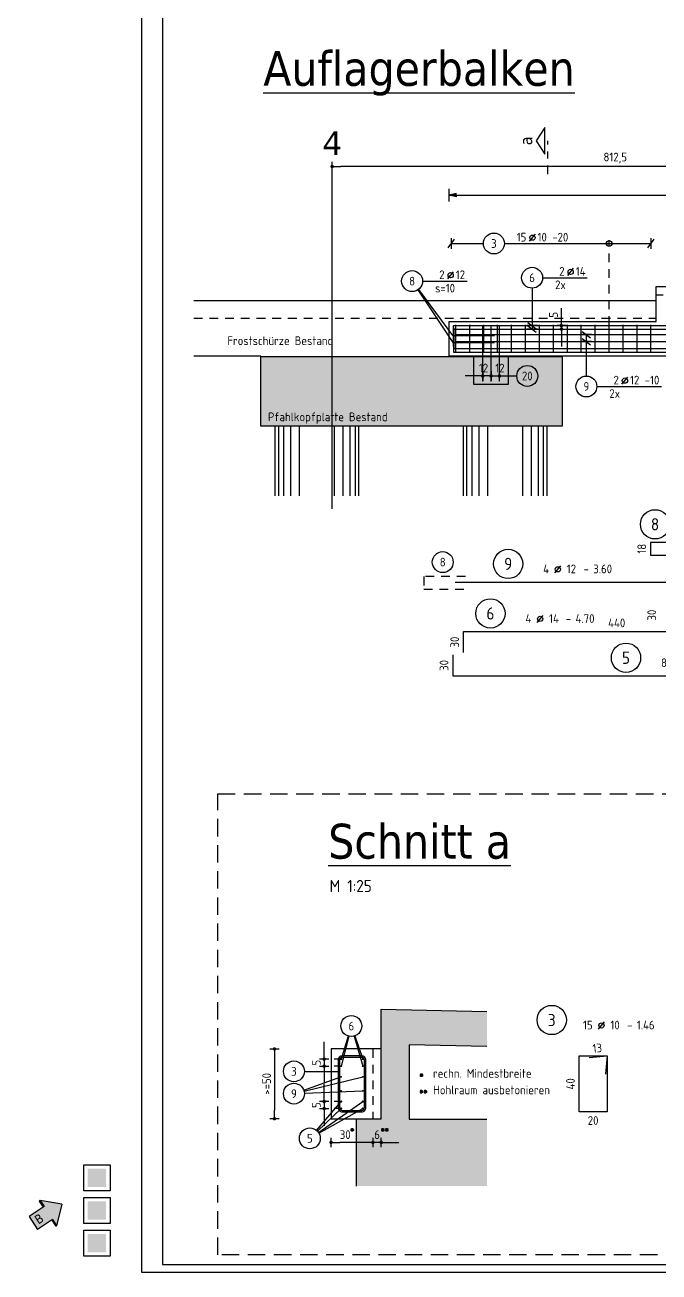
# Model space of a CAD drawing. Extents: x -17 to 300, y 24 to 138.
# Drawn here: x 229.68 to 238.78, y 28.1 to 45.98 of the extents above; entities that cross this region are included whole.
import ezdxf
from ezdxf.enums import TextEntityAlignment as Align

# ---------------------------------------------------------------- set-up
doc = ezdxf.new("R2010")
doc.units = 0
doc.header["$LTSCALE"] = 0.5
doc.header["$MEASUREMENT"] = 0
doc.header["$PDMODE"] = 2
for name, pattern in [('AUSGEZOGEN', [1000.01, 1000, 0.01]), ('DASHDOTSMALL', [1.05, 0.5, -0.25, 0.05, -0.25]), ('DOT', [0.175, 0.05, -0.125]), ('HIDDEN', [0.375, 0.25, -0.125]), ('STRICHLINIE', [0.75, 0.5, -0.25]), ('STRICHPUNKT2', [0.55, 0.25, -0.125, 0.05, -0.125]), ('VERDECKT', [0.375, 0.25, -0.125])]:
    doc.linetypes.add(name, pattern=pattern)
doc.layers.get('Defpoints').update_dxf_attribs({"linetype": 'CONTINUOUS'})
for name, color, linetype in [('0_H05', 11, 'CONTINUOUS'), ('0_H10', 13, 'CONTINUOUS'), ('0_H20', 15, 'CONTINUOUS'), ('ACHSEN', 7, 'CONTINUOUS'), ('BET-SCHN', 6, 'CONTINUOUS'), ('BETON', 7, 'CONTINUOUS'), ('DETAIL', 7, 'CONTINUOUS'), ('grau_hell', 7, 'CONTINUOUS'), ('HINWEISE', 10, 'CONTINUOUS'), ('INDEX', 10, 'CONTINUOUS'), ('MASSE', 7, 'CONTINUOUS'), ('OBJEKT', 7, 'CONTINUOUS'), ('RND', 7, 'CONTINUOUS'), ('SCHNITTE', 7, 'CONTINUOUS'), ('TEXT', 7, 'CONTINUOUS'), ('VERDECKT', 7, 'CONTINUOUS')]:
    doc.layers.add(name, color=color, linetype=linetype)
doc.layers.add('ANSICHTSFENSTER', color=7, linetype='CONTINUOUS', plot=False)
doc.styles.add('HELV', font='tahoma.ttf')
doc.styles.add('mono', font='monos.ttf')
doc.styles.add('TXT', font='isocp.shx')
doc.dimstyles.new('DOT_I', dxfattribs={"dimscale": 0.5, "dimtxt": 0.25, "dimasz": 0.25, "dimexe": 0.1, "dimexo": 0.3, "dimgap": 0.1, "dimtad": 1, "dimdec": 3, "dimzin": 3, "dimtxsty": 'TXT', "dimblk": 'DOT', "dimblk1": 'DOT', "dimblk2": 'DOT', "dimsah": 1, "dimcen": 0.1, "dimse1": 1, "dimse2": 1, "dimazin": 0, "dimtfac": 1, "dimtdec": 4, "dimtix": 1, "dimtmove": 2, "dimatfit": 3, "dimldrblk": 'DOT', "dimfxl": 0, "dimtvp": 1, "dimtolj": 1, "dimtzin": 0, "dimarcsym": 0})

# ---------------------------------------------------------------- blocks, each defined once
blk = doc.blocks.new('hin_ind5')
at = {"layer": 'grau_hell', "linetype": 'AUSGEZOGEN'}
h = blk.add_hatch(color=11, dxfattribs=at)
h.dxf.hatch_style = 2
h.paths.add_polyline_path([(0, 0), (0.619, -0.577), (0.619, -0.3), (1.306, -0.3), (1.306, 0.3), (0.619, 0.3), (0.619, 0.577)])
h.paths.add_polyline_path([(0.34, -0.274), (1.311, -0.274), (1.311, 0.274), (0.34, 0.274)], flags=9)
at = {"layer": 'OBJEKT', "linetype": 'AUSGEZOGEN'}
for points in [[(0.619, 0.3), (0.66, 0.3), (0.66, 0.577), (0.619, 0.577)], [(0.619, -0.577), (0.66, -0.577), (0.66, -0.3), (0.619, -0.3)]]:
    blk.add_hatch(color=1, dxfattribs=at).paths.add_polyline_path(points)
at = {"layer": 'OBJEKT', "color": 1, "linetype": 'AUSGEZOGEN'}
for p, q in [((0, 0), (0.619, 0.577)), ((0.619, 0.577), (0.619, 0.3)), ((0.619, 0.577), (0.66, 0.577)), ((0.66, 0.577), (0.66, 0.3)), ((0, 0), (0.619, -0.577)), ((0.619, 0.3), (1.306, 0.3)), ((1.306, 0.3), (1.306, -0.3)), ((0.619, -0.3), (0.619, -0.577)), ((0.619, -0.3), (1.306, -0.3)), ((0.66, -0.3), (0.66, -0.577))]:
    blk.add_line(p, q, dxfattribs=at)
at = {"layer": 'OBJEKT', "color": 7, "linetype": 'AUSGEZOGEN'}
blk.add_line((0.619, -0.577), (0.66, -0.577), dxfattribs=at)
at = {"layer": 'INDEX', "color": 1, "linetype": 'Continuous', "style": 'HELV'}
blk.add_attdef('INDEX', text='', height=0.35, rotation=360, dxfattribs=at).set_placement((1.259, 0), align=Align.MIDDLE_RIGHT)
blk = doc.blocks.new('DOT')
at = {"layer": 'MASSE', "color": 7, "linetype": 'Continuous'}
for p, q in [((0, 0), (-1, 0)), ((0, 0.54), (0, -0.54))]:
    blk.add_line(p, q, dxfattribs=at)
at = {"layer": 'MASSE', "color": 7, "linetype": 'Continuous', "const_width": 0.2}
blk.add_lwpolyline([(-0.1, 0, 1), (0.1, 0, 1)], format="xyb", close=True, dxfattribs=at)
blk = doc.blocks.new('*D332')
at = {"layer": 'Defpoints', "color": 0, "linetype": 'AUSGEZOGEN', "transparency": 16777216}
for p in [(233.259, 31.3), (233.259, 30.3), (233.259, 30.3)]:
    blk.add_point(p, dxfattribs=at)
at = {"layer": 'MASSE', "color": 0, "linetype": 'AUSGEZOGEN', "lineweight": -2, "transparency": 16777216}
blk.add_line((233.259, 31.175), (233.259, 30.425), dxfattribs=at)
at = {"layer": 'MASSE', "color": 0, "linetype": 'AUSGEZOGEN', "lineweight": -2, "transparency": 16777216, "xscale": 0.125, "yscale": 0.125, "zscale": 0.125}
for p, rotation in [((233.259, 31.3), 90), ((233.259, 30.3), 270)]:
    blk.add_blockref('DOT', p, dxfattribs=dict(at, rotation=rotation))
at = {"layer": 'MASSE', "color": 0, "linetype": 'AUSGEZOGEN', "transparency": 16777216, "insert": (233.146, 30.8), "char_height": 0.125, "attachment_point": 5, "rotation": 90, "style": 'TXT'}
blk.add_mtext('\\A1;>=50', dxfattribs=at)
blk = doc.blocks.new('*D333')
at = {"layer": 'Defpoints', "color": 0, "linetype": 'AUSGEZOGEN', "transparency": 16777216}
for p in [(234.071, 29.96), (234.071, 29.96), (234.671, 29.96)]:
    blk.add_point(p, dxfattribs=at)
at = {"layer": 'MASSE', "color": 0, "linetype": 'AUSGEZOGEN', "lineweight": -2, "transparency": 16777216}
blk.add_line((234.546, 29.96), (234.196, 29.96), dxfattribs=at)
at = {"layer": 'MASSE', "color": 0, "linetype": 'AUSGEZOGEN', "lineweight": -2, "transparency": 16777216, "xscale": 0.125, "yscale": 0.125, "zscale": 0.125, "rotation": 180}
blk.add_blockref('DOT', (234.071, 29.96), dxfattribs=at)
at = {"layer": 'MASSE', "color": 0, "linetype": 'AUSGEZOGEN', "lineweight": -2, "transparency": 16777216, "xscale": 0.125, "yscale": 0.125, "zscale": 0.125}
blk.add_blockref('DOT', (234.671, 29.96), dxfattribs=at)
at = {"layer": 'MASSE', "color": 0, "linetype": 'AUSGEZOGEN', "transparency": 16777216, "insert": (234.274, 30.072), "char_height": 0.125, "width": 0.1376, "attachment_point": 5, "style": 'TXT'}
blk.add_mtext('\\A1;30', dxfattribs=at)
blk = doc.blocks.new('*D334')
at = {"layer": 'Defpoints', "color": 0, "linetype": 'AUSGEZOGEN', "transparency": 16777216}
for p in [(234.671, 29.96), (234.671, 29.96), (234.791, 29.96)]:
    blk.add_point(p, dxfattribs=at)
at = {"layer": 'MASSE', "color": 0, "linetype": 'AUSGEZOGEN', "lineweight": -2, "transparency": 16777216}
for p, q in [((234.546, 29.96), (234.421, 29.96)), ((234.791, 29.96), (234.671, 29.96)), ((234.916, 29.96), (235.041, 29.96))]:
    blk.add_line(p, q, dxfattribs=at)
at = {"layer": 'MASSE', "color": 0, "linetype": 'AUSGEZOGEN', "lineweight": -2, "transparency": 16777216, "xscale": 0.125, "yscale": 0.125, "zscale": 0.125}
blk.add_blockref('DOT', (234.671, 29.96), dxfattribs=at)
at = {"layer": 'MASSE', "color": 0, "linetype": 'AUSGEZOGEN', "lineweight": -2, "transparency": 16777216, "xscale": 0.125, "yscale": 0.125, "zscale": 0.125, "rotation": 180}
blk.add_blockref('DOT', (234.791, 29.96), dxfattribs=at)
at = {"layer": 'MASSE', "color": 0, "linetype": 'AUSGEZOGEN', "transparency": 16777216, "insert": (234.731, 30.072), "char_height": 0.125, "attachment_point": 5, "style": 'TXT'}
blk.add_mtext('\\A1;6', dxfattribs=at)
blk = doc.blocks.new('Stern')
at = {"layer": 'MASSE', "color": 7, "linetype": 'AUSGEZOGEN'}
for p, q in [((-0.025, 0), (0.025, 0)), ((0.018, -0.018), (-0.018, 0.018)), ((-0.018, -0.018), (0.018, 0.018)), ((0, -0.025), (0, 0.025))]:
    blk.add_line(p, q, dxfattribs=at)
blk = doc.blocks.new('2Stern')
at = {"layer": 'MASSE', "color": 7, "linetype": 'AUSGEZOGEN'}
for p in [(0, 0), (0.056, 0)]:
    blk.add_blockref('Stern', p, dxfattribs=at)
blk = doc.blocks.new('RND_AUSZ')
at = {"layer": 'RND', "color": 7, "linetype": 'Continuous'}
blk.add_line((1.341, 0.262), (1.509, 0.466), dxfattribs=at)
at = {"layer": 'RND', "color": 1, "linetype": 'Continuous'}
blk.add_circle((0, 0.52), 0.42, dxfattribs=at)
at = {"layer": 'RND', "color": 7, "linetype": 'Continuous'}
blk.add_circle((1.425, 0.364), 0.075, dxfattribs=at)
at = {"layer": 'RND', "color": 7, "linetype": 'Continuous', "style": 'TXT'}
blk.add_text('-', height=0.25, dxfattribs=at).set_placement((2.163, 0.25))
for tag, p in [('WIEOFT', (-0.536, 0.25)), ('STK', (1.174, 0.25))]:
    blk.add_attdef(tag, text='', height=0.25, dxfattribs=at).set_placement(p, align=Align.RIGHT)
at = {"layer": 'RND', "color": 1, "linetype": 'Continuous', "style": 'TXT'}
blk.add_attdef('POS', text='', height=0.35, dxfattribs=at).set_placement((0, 0.52), align=Align.MIDDLE)
at = {"layer": 'RND', "color": 7, "linetype": 'Continuous', "style": 'TXT'}
for tag, p in [('DS', (1.683, 0.25)), ('LANG', (2.441, 0.25)), ('TEXT', (3.669, 0.25))]:
    blk.add_attdef(tag, p, '', height=0.25, dxfattribs=at)
blk = doc.blocks.new('RND_HIN')
at = {"layer": 'RND', "color": 7, "linetype": 'Continuous'}
blk.add_circle((0, 0), 0.3, dxfattribs=at)
at = {"layer": 'RND', "color": 7, "linetype": 'Continuous', "style": 'TXT'}
blk.add_attdef('POSI', text='', height=0.25, dxfattribs=at).set_placement((0, 0), align=Align.MIDDLE)
blk = doc.blocks.new('*D328')
at = {"layer": 'Defpoints', "color": 0, "linetype": 'AUSGEZOGEN', "transparency": 16777216}
for p in [(233.972, 30.546), (233.972, 30.446), (233.972, 30.446)]:
    blk.add_point(p, dxfattribs=at)
at = {"layer": 'MASSE', "color": 0, "linetype": 'AUSGEZOGEN', "lineweight": -2, "transparency": 16777216}
for p, q in [((233.972, 30.671), (233.972, 30.796)), ((233.972, 30.546), (233.972, 30.446)), ((233.972, 30.321), (233.972, 30.196))]:
    blk.add_line(p, q, dxfattribs=at)
at = {"layer": 'MASSE', "color": 0, "linetype": 'AUSGEZOGEN', "lineweight": -2, "transparency": 16777216, "xscale": 0.125, "yscale": 0.125, "zscale": 0.125}
for p, rotation in [((233.972, 30.546), 270), ((233.972, 30.446), 90)]:
    blk.add_blockref('DOT', p, dxfattribs=dict(at, rotation=rotation))
at = {"layer": 'MASSE', "color": 0, "linetype": 'AUSGEZOGEN', "transparency": 16777216, "insert": (233.859, 30.496), "char_height": 0.125, "attachment_point": 5, "rotation": 90, "style": 'TXT'}
blk.add_mtext('\\A1;5', dxfattribs=at)
blk = doc.blocks.new('*D329')
at = {"layer": 'Defpoints', "color": 0, "linetype": 'AUSGEZOGEN', "transparency": 16777216}
for p in [(233.972, 31.154), (233.972, 31.054), (233.972, 31.054)]:
    blk.add_point(p, dxfattribs=at)
at = {"layer": 'MASSE', "color": 0, "linetype": 'AUSGEZOGEN', "lineweight": -2, "transparency": 16777216}
for p, q in [((233.972, 31.279), (233.972, 31.404)), ((233.972, 31.154), (233.972, 31.054)), ((233.972, 30.929), (233.972, 30.804))]:
    blk.add_line(p, q, dxfattribs=at)
at = {"layer": 'MASSE', "color": 0, "linetype": 'AUSGEZOGEN', "lineweight": -2, "transparency": 16777216, "xscale": 0.125, "yscale": 0.125, "zscale": 0.125}
for p, rotation in [((233.972, 31.154), 270), ((233.972, 31.054), 90)]:
    blk.add_blockref('DOT', p, dxfattribs=dict(at, rotation=rotation))
at = {"layer": 'MASSE', "color": 0, "linetype": 'AUSGEZOGEN', "transparency": 16777216, "insert": (233.859, 31.104), "char_height": 0.125, "attachment_point": 5, "rotation": 90, "style": 'TXT'}
blk.add_mtext('\\A1;5', dxfattribs=at)
blk = doc.blocks.new('SCHN-2')
at = {"layer": 'SCHNITTE', "color": 6, "linetype": 'Continuous'}
blk.add_lwpolyline([(0.378, 0.088), (0, 0.34), (-0.378, 0.088)], close=True, dxfattribs=at)
at = {"layer": 'SCHNITTE', "color": 1, "linetype": 'DASHDOTSMALL', "style": 'HELV'}
blk.add_attdef('SCHN-2', text='', height=0.35, dxfattribs=at).set_placement((0, 0.45), align=Align.CENTER)
blk = doc.blocks.new('*D370')
at = {"layer": 'Defpoints', "color": 0, "linetype": 'AUSGEZOGEN', "transparency": 16777216}
for p in [(234.086, 43.95), (234.086, 43.95), (242.211, 43.95)]:
    blk.add_point(p, dxfattribs=at)
at = {"layer": 'MASSE', "color": 0, "linetype": 'AUSGEZOGEN', "lineweight": -2, "transparency": 16777216}
blk.add_line((242.086, 43.95), (234.211, 43.95), dxfattribs=at)
at = {"layer": 'MASSE', "color": 0, "linetype": 'AUSGEZOGEN', "lineweight": -2, "transparency": 16777216, "xscale": 0.125, "yscale": 0.125, "zscale": 0.125, "rotation": 180}
blk.add_blockref('DOT', (234.086, 43.95), dxfattribs=at)
at = {"layer": 'MASSE', "color": 0, "linetype": 'AUSGEZOGEN', "lineweight": -2, "transparency": 16777216, "xscale": 0.125, "yscale": 0.125, "zscale": 0.125}
blk.add_blockref('DOT', (242.211, 43.95), dxfattribs=at)
at = {"layer": 'MASSE', "color": 0, "linetype": 'AUSGEZOGEN', "transparency": 16777216, "insert": (238.148, 44.072), "char_height": 0.125, "attachment_point": 5, "style": 'TXT'}
blk.add_mtext('\\A1;812,5', dxfattribs=at)
blk = doc.blocks.new('Pfeillinie')
at = {"layer": 'TEXT', "linetype": 'Continuous'}
blk.add_hatch(color=7, dxfattribs=at).paths.add_polyline_path([(0, 0), (-0.8, 0.2), (-0.8, 0), (-0.8, -0.2)])
at = {"layer": 'TEXT', "color": 7, "linetype": 'Continuous'}
for p, q in [((-0.8, 0), (-0.8, 0.2)), ((-0.8, 0.2), (0, 0)), ((-0.8, 0), (-0.8, -0.2)), ((-0.8, -0.2), (0, 0))]:
    blk.add_line(p, q, dxfattribs=at)
blk = doc.blocks.new('lei_gre')
at = {"layer": 'RND', "color": 7, "linetype": 'Continuous'}
for p, q in [((-0.09, -0.12), (0.09, 0.12)), ((0, 0.15), (0, -0.15))]:
    blk.add_line(p, q, dxfattribs=at)
blk = doc.blocks.new('RND_LEI')
at = {"layer": 'RND', "color": 7, "linetype": 'Continuous'}
blk.add_line((1.022, 0.066), (1.19, 0.27), dxfattribs=at)
for centre, radius in [((0, 0), 0.3), ((1.106, 0.168), 0.075)]:
    blk.add_circle(centre, radius, dxfattribs=at)
at = {"layer": 'RND', "color": 7, "linetype": 'Continuous', "style": 'TXT'}
blk.add_attdef('POSL', text='', height=0.25, dxfattribs=at).set_placement((0, 0), align=Align.MIDDLE)
blk.add_attdef('ANZ', text='', height=0.25, dxfattribs=at).set_placement((0.931, 0.057), align=Align.RIGHT)
for tag, p in [('DUM', (1.253, 0.057)), ('ABSTD', (1.674, 0.057)), ('POSTXT', (0.374, -0.327))]:
    blk.add_attdef(tag, p, '', height=0.25, dxfattribs=at)
blk = doc.blocks.new('*D375')
at = {"layer": 'Defpoints', "color": 0, "linetype": 'AUSGEZOGEN', "transparency": 16777216}
for p in [(237.375, 41.67), (237.375, 41.62), (237.375, 41.62)]:
    blk.add_point(p, dxfattribs=at)
at = {"layer": 'MASSE', "color": 0, "linetype": 'AUSGEZOGEN', "lineweight": -2, "transparency": 16777216}
for p, q in [((237.375, 41.795), (237.375, 41.92)), ((237.375, 41.67), (237.375, 41.62)), ((237.375, 41.495), (237.375, 41.37))]:
    blk.add_line(p, q, dxfattribs=at)
at = {"layer": 'MASSE', "color": 0, "linetype": 'AUSGEZOGEN', "lineweight": -2, "transparency": 16777216, "xscale": 0.125, "yscale": 0.125, "zscale": 0.125}
for p, rotation in [((237.375, 41.67), 270), ((237.375, 41.62), 90)]:
    blk.add_blockref('DOT', p, dxfattribs=dict(at, rotation=rotation))
at = {"layer": 'MASSE', "color": 0, "linetype": 'AUSGEZOGEN', "transparency": 16777216, "insert": (237.262, 41.825), "char_height": 0.125, "attachment_point": 5, "rotation": 90, "style": 'TXT'}
blk.add_mtext('\\A1;5', dxfattribs=at)
blk = doc.blocks.new('*D396')
at = {"layer": 'Defpoints', "color": 0, "linetype": 'AUSGEZOGEN', "transparency": 16777216}
for p in [(236.246, 40.948), (236.246, 40.948), (236.366, 40.948)]:
    blk.add_point(p, dxfattribs=at)
at = {"layer": 'MASSE', "color": 0, "linetype": 'AUSGEZOGEN', "lineweight": -2, "transparency": 16777216}
for p, q in [((236.121, 40.948), (235.996, 40.948)), ((236.366, 40.948), (236.246, 40.948)), ((236.491, 40.948), (236.616, 40.948))]:
    blk.add_line(p, q, dxfattribs=at)
at = {"layer": 'MASSE', "color": 0, "linetype": 'AUSGEZOGEN', "lineweight": -2, "transparency": 16777216, "xscale": 0.125, "yscale": 0.125, "zscale": 0.125}
blk.add_blockref('DOT', (236.246, 40.948), dxfattribs=at)
at = {"layer": 'MASSE', "color": 0, "linetype": 'AUSGEZOGEN', "lineweight": -2, "transparency": 16777216, "xscale": 0.125, "yscale": 0.125, "zscale": 0.125, "rotation": 180}
blk.add_blockref('DOT', (236.366, 40.948), dxfattribs=at)
at = {"layer": 'MASSE', "color": 0, "linetype": 'AUSGEZOGEN', "transparency": 16777216, "insert": (236.258, 41.061), "char_height": 0.125, "attachment_point": 5, "style": 'TXT'}
blk.add_mtext('\\A1;12', dxfattribs=at)
blk = doc.blocks.new('*D397')
at = {"layer": 'Defpoints', "color": 0, "linetype": 'AUSGEZOGEN', "transparency": 16777216}
for p in [(236.366, 40.948), (236.486, 40.948), (236.486, 40.948)]:
    blk.add_point(p, dxfattribs=at)
at = {"layer": 'MASSE', "color": 0, "linetype": 'AUSGEZOGEN', "lineweight": -2, "transparency": 16777216}
for p, q in [((236.241, 40.948), (236.116, 40.948)), ((236.366, 40.948), (236.486, 40.948)), ((236.611, 40.948), (236.736, 40.948))]:
    blk.add_line(p, q, dxfattribs=at)
at = {"layer": 'MASSE', "color": 0, "linetype": 'AUSGEZOGEN', "lineweight": -2, "transparency": 16777216, "xscale": 0.125, "yscale": 0.125, "zscale": 0.125}
blk.add_blockref('DOT', (236.366, 40.948), dxfattribs=at)
at = {"layer": 'MASSE', "color": 0, "linetype": 'AUSGEZOGEN', "lineweight": -2, "transparency": 16777216, "xscale": 0.125, "yscale": 0.125, "zscale": 0.125, "rotation": 180}
blk.add_blockref('DOT', (236.486, 40.948), dxfattribs=at)
at = {"layer": 'MASSE', "color": 0, "linetype": 'AUSGEZOGEN', "transparency": 16777216, "insert": (236.494, 41.061), "char_height": 0.125, "attachment_point": 5, "style": 'TXT'}
blk.add_mtext('\\A1;12', dxfattribs=at)

msp = doc.modelspace()

# ---------------------------------------------------------------- hatches: boundary and pattern name
at = {"layer": 'MASSE', "linetype": 'AUSGEZOGEN', "transparency": 33554687}
msp.add_hatch(color=11, dxfattribs=at).paths.add_polyline_path([(234.435, 29.334), (236.3069, 29.334), (236.3069, 30.2918), (235.191, 30.2918), (235.1903, 31.3606), (236.3069, 31.3349), (236.3069, 31.8349), (234.7911, 31.8698), (234.791, 30.2998), (234.435, 30.2998)])
at = {"layer": 'TEXT', "linetype": 'AUSGEZOGEN'}
msp.add_hatch(color=11, dxfattribs=at).paths.add_polyline_path([(233.0648, 40.23), (233.0648, 41.226), (237.3857, 41.226), (237.3857, 40.23)])

# ---------------------------------------------------------------- linework, layer by layer
at = {"layer": '0_H05', "color": 11, "linetype": 'Continuous'}
msp.add_lwpolyline([(230.5248, 29.2655), (230.5248, 29.6405), (230.8998, 29.6405), (230.8998, 29.2655)], close=True, dxfattribs=at)
msp.add_solid([(230.5811, 29.5842), (230.5811, 29.3217), (230.8436, 29.5842), (230.8436, 29.3217)], dxfattribs=at)
at = {"layer": '0_H10', "color": 13, "linetype": 'Continuous'}
msp.add_lwpolyline([(230.5248, 28.7981), (230.5248, 29.1731), (230.8998, 29.1731), (230.8998, 28.7981)], close=True, dxfattribs=at)
msp.add_solid([(230.5811, 29.1169), (230.5811, 28.8544), (230.8436, 29.1169), (230.8436, 28.8544)], dxfattribs=at)
at = {"layer": '0_H20', "color": 15, "linetype": 'Continuous'}
msp.add_lwpolyline([(230.5248, 28.328), (230.5248, 28.703), (230.8998, 28.703), (230.8998, 28.328)], close=True, dxfattribs=at)
msp.add_solid([(230.5811, 28.6467), (230.5811, 28.3842), (230.8436, 28.6467), (230.8436, 28.3842)], dxfattribs=at)
at = {"layer": 'ACHSEN', "color": 140, "linetype": 'AUSGEZOGEN'}
msp.add_line((234.0857, 39.0454), (234.0857, 44.0174), dxfattribs=at)
at = {"layer": 'ANSICHTSFENSTER', "color": 2, "linetype": 'AUSGEZOGEN'}
for points in [[(231.353, 28.1019), (300.003, 28.1019), (300.003, 69.6519), (231.353, 69.6519)], [(231.653, 28.2098), (263.8557, 28.2098), (263.8557, 57.3671), (231.653, 57.3671)]]:
    msp.add_lwpolyline(points, close=True, dxfattribs=at)
at = {"layer": 'BET-SCHN', "color": 8}
for p, q in [((232.1028, 42.03), (238.7348, 42.03)), ((233.0648, 41.23), (232.1028, 41.23))]:
    msp.add_line(p, q, dxfattribs=at)
msp.add_lwpolyline([(233.0648, 40.23), (233.0648, 41.226), (237.3857, 41.226), (237.3857, 40.23)], close=True, dxfattribs=at)
for points in [[(234.435, 29.334), (234.435, 30.2998), (234.791, 30.2998), (234.791, 31.8698), (236.3069, 31.8349)], [(236.3069, 31.3349), (235.191, 31.3606), (235.191, 30.2918), (236.3069, 30.2918)]]:
    msp.add_lwpolyline(points, dxfattribs=at)
at = {"layer": 'BETON', "color": 9, "linetype": 'DOT'}
msp.add_line((238.7357, 42.11), (248.6248, 42.11), dxfattribs=at)
at = {"layer": 'BETON', "color": 9, "linetype": 'HIDDEN'}
msp.add_line((232.1028, 41.7754), (238.7348, 41.7754), dxfattribs=at)
at = {"layer": 'BETON', "color": 9, "linetype": 'AUSGEZOGEN'}
for p, q in [((233.2648, 40.23), (233.2648, 39.23)), ((233.3148, 40.23), (233.3148, 39.23)), ((233.3898, 40.23), (233.3898, 39.23)), ((233.4898, 40.23), (233.4898, 39.23)), ((233.6148, 40.23), (233.6148, 39.23)), ((234.1148, 40.23), (234.1148, 39.23)), ((234.2398, 40.23), (234.2398, 39.23)), ((234.3398, 40.23), (234.3398, 39.23)), ((234.4148, 40.23), (234.4148, 39.23)), ((234.4648, 40.23), (234.4648, 39.23)), ((235.9648, 40.23), (235.9648, 39.23)), ((236.0148, 40.23), (236.0148, 39.23)), ((236.0898, 40.23), (236.0898, 39.23)), ((236.1898, 40.23), (236.1898, 39.23)), ((236.3148, 40.23), (236.3148, 39.23)), ((236.8148, 40.23), (236.8148, 39.23)), ((236.9398, 40.23), (236.9398, 39.23)), ((237.0398, 40.23), (237.0398, 39.23)), ((237.1148, 40.23), (237.1148, 39.23)), ((237.1648, 40.23), (237.1648, 39.23))]:
    msp.add_line(p, q, dxfattribs=at)
at = {"layer": 'BETON', "color": 6, "linetype": 'AUSGEZOGEN'}
for points in [[(248.6257, 41.23), (235.7657, 41.23), (235.7657, 41.73), (238.7357, 41.73), (238.7357, 42.23), (248.6257, 42.23)], [(236.1157, 40.83), (236.6157, 40.83), (236.6157, 41.23), (236.1157, 41.23)], [(234.071, 30.2998), (234.791, 30.2998), (234.791, 31.2998), (234.071, 31.2998)]]:
    msp.add_lwpolyline(points, close=True, dxfattribs=at)
at = {"layer": 'DETAIL', "color": 102, "linetype": 'STRICHLINIE'}
msp.add_lwpolyline([(232.4454, 28.3481), (232.4454, 34.9589), (263.1269, 34.9589), (263.1269, 28.3481)], close=True, dxfattribs=at)
at = {"layer": 'MASSE', "color": 9, "linetype": 'DOT'}
for p, q in [((234.2161, 31.1537), (234.0392, 31.1537)), ((234.2161, 31.0537), (234.0392, 31.0537)), ((234.2161, 30.5459), (234.0392, 30.5459)), ((234.2161, 30.4459), (234.0392, 30.4459))]:
    msp.add_line(p, q, dxfattribs=at)
at = {"layer": 'OBJEKT', "color": 7, "linetype": 'AUSGEZOGEN'}
for points in [[(234.231, 31.1998, 0.4142136), (234.171, 31.1398), (234.171, 30.4598, 0.4142136), (234.231, 30.3998), (234.511, 30.3998, 0.4142136), (234.571, 30.4598), (234.571, 31.1398, 0.4142136), (234.511, 31.1998)], [(234.231, 31.1798, 0.4142136), (234.191, 31.1398), (234.191, 30.4598, 0.4142136), (234.231, 30.4198), (234.511, 30.4198, 0.4142136), (234.551, 30.4598), (234.551, 31.1398, 0.4142136), (234.511, 31.1798)]]:
    msp.add_lwpolyline(points, format="xyb", close=True, dxfattribs=at)
at = {"layer": 'RND', "color": 7, "linetype": 'AUSGEZOGEN'}
for p, q in [((235.7946, 42.8467), (236.2569, 42.8467)), ((236.5569, 42.8467), (238.6604, 42.8467)), ((235.3834, 42.3078), (236.0234, 42.3078)), ((237.105, 42.356), (237.745, 42.356)), ((237.8836, 40.7974), (238.8102, 40.7974))]:
    msp.add_line(p, q, dxfattribs=at)
at = {"layer": 'RND', "color": 102, "linetype": 'VERDECKT'}
msp.add_line((238.0604, 41.68), (238.0604, 42.8967), dxfattribs=at)
at = {"layer": 'RND', "color": 102, "linetype": 'AUSGEZOGEN'}
for p, q in [((236.955, 42.206), (236.955, 41.62)), ((235.3161, 42.1826), (235.8157, 41.4264)), ((235.323, 42.1874), (235.8132, 41.5289)), ((237.7336, 40.9474), (237.7336, 41.5411)), ((234.3174, 31.4858), (234.2161, 31.1537)), ((234.3245, 31.4838), (234.2161, 31.0537)), ((234.4024, 31.4851), (234.5258, 31.0537)), ((234.4103, 31.4875), (234.5258, 31.1537)), ((233.6877, 30.9791), (234.171, 30.9791)), ((233.6789, 30.7099), (234.2101, 30.8998)), ((233.6834, 30.6949), (234.5258, 30.8998)), ((233.6876, 30.6655), (234.5258, 30.6998)), ((233.8634, 30.1327), (234.2161, 30.5459)), ((233.8748, 30.1219), (234.2161, 30.4459)), ((233.8892, 30.1041), (234.5258, 30.5459)), ((233.8967, 30.0921), (234.5258, 30.4459))]:
    msp.add_line(p, q, dxfattribs=at)
at = {"layer": 'RND', "color": 1, "linetype": 'AUSGEZOGEN'}
for points in [[(235.8257, 41.37), (235.8257, 41.67), (240.2257, 41.67)], [(235.8604, 41.28), (235.8604, 41.68)], [(236.0604, 41.28), (236.0604, 41.68)], [(236.2457, 40.8714), (236.2457, 41.659)], [(236.2604, 41.28), (236.2604, 41.68)], [(236.3657, 40.8714), (236.3657, 41.659)], [(236.4604, 41.28), (236.4604, 41.68)], [(236.4857, 40.8714), (236.4857, 41.659)], [(236.6604, 41.28), (236.6604, 41.68)], [(236.8604, 41.28), (236.8604, 41.68)], [(237.0604, 41.28), (237.0604, 41.68)], [(237.2604, 41.28), (237.2604, 41.68)], [(237.4604, 41.28), (237.4604, 41.68)], [(237.6604, 41.28), (237.6604, 41.68)], [(237.8604, 41.28), (237.8604, 41.68)], [(238.0604, 41.28), (238.0604, 41.68)], [(238.2604, 41.28), (238.2604, 41.68)], [(238.4604, 41.28), (238.4604, 41.68)], [(238.6604, 41.28), (238.6604, 41.68)], [(235.8157, 41.5289), (236.4157, 41.5289)], [(235.8257, 41.59), (235.8257, 41.29), (242.7757, 41.29)], [(235.8326, 41.64), (235.8326, 41.34), (242.7826, 41.34)], [(235.8326, 41.32), (235.8326, 41.62), (238.9326, 41.62)], [(235.8326, 41.32), (235.8326, 41.62), (240.2326, 41.62)], [(235.8515, 41.5411), (239.4515, 41.5411)], [(235.8157, 41.4289), (236.4157, 41.4289)], [(235.8515, 41.4411), (239.4515, 41.4411)], [(239.2534, 38.5612), (238.6534, 38.5612), (238.6534, 38.3812), (239.2534, 38.3812)], [(235.8515, 37.994), (239.4515, 37.994)], [(235.9686, 36.9831), (235.9686, 37.2831), (240.3686, 37.2831)], [(235.8157, 36.9484), (235.8157, 36.6484), (242.7657, 36.6484)], [(237.7713, 31.1771), (238.0303, 31.1998), (238.0303, 30.3998), (237.6303, 30.3998), (237.6303, 31.1998), (238.0303, 31.1998), (238.0076, 30.9408)]]:
    msp.add_lwpolyline(points, dxfattribs=at)
at = {"layer": 'RND', "color": 7, "linetype": 'AUSGEZOGEN'}
for points, const_width in [([(235.8579, 41.68, 1), (235.8629, 41.68, 1)], 0.005), ([(236.0579, 41.68, 1), (236.0629, 41.68, 1)], 0.005), ([(236.2579, 41.68, 1), (236.2629, 41.68, 1)], 0.005), ([(236.4579, 41.68, 1), (236.4629, 41.68, 1)], 0.005), ([(236.6579, 41.68, 1), (236.6629, 41.68, 1)], 0.005), ([(236.8579, 41.68, 1), (236.8629, 41.68, 1)], 0.005), ([(237.0579, 41.68, 1), (237.0629, 41.68, 1)], 0.005), ([(237.2579, 41.68, 1), (237.2629, 41.68, 1)], 0.005), ([(237.4579, 41.68, 1), (237.4629, 41.68, 1)], 0.005), ([(237.6579, 41.68, 1), (237.6629, 41.68, 1)], 0.005), ([(237.8579, 41.68, 1), (237.8629, 41.68, 1)], 0.005), ([(238.0579, 41.68, 1), (238.0629, 41.68, 1)], 0.005), ([(238.2579, 41.68, 1), (238.2629, 41.68, 1)], 0.005), ([(238.4579, 41.68, 1), (238.4629, 41.68, 1)], 0.005), ([(238.6579, 41.68, 1), (238.6629, 41.68, 1)], 0.005), ([(235.8132, 41.5289, 1), (235.8182, 41.5289, 1)], 0.005), ([(235.8132, 41.4289, 1), (235.8182, 41.4289, 1)], 0.005), ([(235.8579, 41.28, 1), (235.8629, 41.28, 1)], 0.005), ([(236.0579, 41.28, 1), (236.0629, 41.28, 1)], 0.005), ([(236.2579, 41.28, 1), (236.2629, 41.28, 1)], 0.005), ([(236.4579, 41.28, 1), (236.4629, 41.28, 1)], 0.005), ([(236.6579, 41.28, 1), (236.6629, 41.28, 1)], 0.005), ([(236.8579, 41.28, 1), (236.8629, 41.28, 1)], 0.005), ([(237.0579, 41.28, 1), (237.0629, 41.28, 1)], 0.005), ([(237.2579, 41.28, 1), (237.2629, 41.28, 1)], 0.005), ([(237.4579, 41.28, 1), (237.4629, 41.28, 1)], 0.005), ([(237.6579, 41.28, 1), (237.6629, 41.28, 1)], 0.005), ([(237.8579, 41.28, 1), (237.8629, 41.28, 1)], 0.005), ([(238.0579, 41.28, 1), (238.0629, 41.28, 1)], 0.005), ([(238.2579, 41.28, 1), (238.2629, 41.28, 1)], 0.005), ([(238.4579, 41.28, 1), (238.4629, 41.28, 1)], 0.005), ([(238.6579, 41.28, 1), (238.6629, 41.28, 1)], 0.005), ([(236.2432, 40.8714, 1), (236.2482, 40.8714, 1)], 0.005), ([(236.3632, 40.8714, 1), (236.3682, 40.8714, 1)], 0.005), ([(236.4832, 40.8714, 1), (236.4882, 40.8714, 1)], 0.005), ([(234.2091, 31.1537, 1), (234.2231, 31.1537, 1)], 0.014), ([(234.5188, 31.1537, 1), (234.5328, 31.1537, 1)], 0.014), ([(234.2091, 31.0537, 1), (234.2231, 31.0537, 1)], 0.014), ([(234.5188, 31.0537, 1), (234.5328, 31.0537, 1)], 0.014), ([(234.2101, 30.8998, 1), (234.2221, 30.8998, 1)], 0.012), ([(234.5198, 30.8998, 1), (234.5318, 30.8998, 1)], 0.012), ([(234.2101, 30.6998, 1), (234.2221, 30.6998, 1)], 0.012), ([(234.5198, 30.6998, 1), (234.5318, 30.6998, 1)], 0.012), ([(234.2081, 30.5459, 1), (234.2241, 30.5459, 1)], 0.016), ([(234.2081, 30.4459, 1), (234.2241, 30.4459, 1)], 0.016), ([(234.5338, 30.5459, -1), (234.5178, 30.5459, -1)], 0.016), ([(234.5338, 30.4459, -1), (234.5178, 30.4459, -1)], 0.016)]:
    msp.add_lwpolyline(points, format="xyb", close=True, dxfattribs=dict(at, const_width=const_width))
at = {"layer": 'RND', "color": 7, "linetype": 'VERDECKT'}
msp.add_lwpolyline([(236.0009, 38.071), (235.4009, 38.071), (235.4009, 37.891), (236.0009, 37.891)], dxfattribs=at)
at = {"layer": 'RND', "color": 7, "linetype": 'AUSGEZOGEN'}
msp.add_circle((238.0604, 42.8467), 0.04, dxfattribs=at)
at = {"layer": 'SCHNITTE', "color": 6, "linetype": 'STRICHPUNKT2'}
msp.add_line((237.1818, 43.8388), (237.1818, 44.3188), dxfattribs=at)
at = {"layer": 'TEXT', "color": 7, "linetype": 'AUSGEZOGEN'}
msp.add_line((235.7657, 43.4497), (235.7657, 43.6294), dxfattribs=at)
msp.add_lwpolyline([(235.7657, 43.5396), (239.8505, 43.5396)], dxfattribs=at)
at = {"layer": 'VERDECKT', "color": 7, "linetype": 'HIDDEN'}
msp.add_line((234.671, 31.2998), (234.671, 30.2998), dxfattribs=at)

# ---------------------------------------------------------------- block references
at = {"layer": 'HINWEISE', "color": 10, "linetype": 'AUSGEZOGEN'}
ref = msp.add_blockref('hin_ind5', (230.2085, 29.0744), dxfattribs=dict(at, xscale=-0.3749999999999999, yscale=0.3749999999999999, zscale=0.3749999999999999, rotation=33.22785275217753))
ref.add_attrib('INDEX', 'B', dxfattribs={"layer": 'INDEX', "color": 1, "linetype": 'Continuous', "height": 0.1313, "rotation": 33.22785, "style": 'HELV'}).set_placement((229.9251, 28.894), align=Align.MIDDLE_RIGHT)
at = {"layer": 'MASSE', "color": 7, "linetype": 'AUSGEZOGEN'}
for name, p in [('Stern', (235.3684, 30.9253)), ('2Stern', (235.3684, 30.6878)), ('Stern', (234.3764, 30.1401)), ('2Stern', (234.8138, 30.1401))]:
    msp.add_blockref(name, p, dxfattribs=at)
at = {"layer": 'RND', "color": 7, "linetype": 'AUSGEZOGEN', "xscale": 0.5, "yscale": 0.5, "zscale": 0.5}
for p in [(235.7946, 42.8467), (238.6604, 42.8467)]:
    msp.add_blockref('lei_gre', p, dxfattribs=at)
for name, p, values in [('RND_LEI', (236.4069, 42.8467), {'POSL': '3', 'DUM': '10', 'ANZ': '15', 'ABSTD': '-20'}), ('RND_LEI', (235.2334, 42.3078), {'POSL': '8', 'DUM': '12', 'ANZ': '2', 'POSTXT': '  s=10'}), ('RND_LEI', (236.955, 42.356), {'POSL': '6', 'DUM': '14', 'ANZ': '2', 'POSTXT': '  2x'}), ('RND_HIN', (236.8857, 40.9481), {'POSI': '20'}), ('RND_LEI', (237.7336, 40.7974), {'POSL': '9', 'DUM': '12', 'ANZ': '2', 'ABSTD': '-10', 'POSTXT': '  2x'}), ('RND_AUSZ', (238.3019, 36.6484), {'POS': '5', 'STK': '8', 'DS': '16', 'LANG': '7.25'}), ('RND_AUSZ', (237.2367, 31.4551), {'POS': '3', 'STK': '15', 'DS': '10', 'LANG': '1.46'}), ('RND_HIN', (234.3612, 31.6293), {'POSI': '6'}), ('RND_HIN', (233.5377, 30.9791), {'POSI': '3'}), ('RND_HIN', (233.5377, 30.6594), {'POSI': '9'}), ('RND_HIN', (233.766, 30.0186), {'POSI': '5'})]:
    msp.add_blockref(name, p, dxfattribs=at).add_auto_attribs(values)
at = {"layer": 'RND', "color": 7, "linetype": 'AUSGEZOGEN', "xscale": 0.5, "yscale": 0.5, "zscale": 0.5, "rotation": 270}
for p in [(236.955, 41.67), (236.955, 41.62), (237.7336, 41.5411), (237.7336, 41.4411)]:
    msp.add_blockref('lei_gre', p, dxfattribs=at)
at = {"layer": 'RND', "color": 1, "linetype": 'AUSGEZOGEN', "xscale": 0.5, "yscale": 0.5, "zscale": 0.5}
for p, values in [((238.7185, 38.5612), {'POS': '8', 'STK': '21', 'DS': '12', 'LANG': '1.38'}), ((236.6114, 37.994), {'POS': '9', 'STK': '4', 'DS': '12', 'LANG': '3.60'}), ((236.357, 37.2831), {'POS': '6', 'STK': '4', 'DS': '14', 'LANG': '4.70'})]:
    msp.add_blockref('RND_AUSZ', p, dxfattribs=at).add_auto_attribs(values)
at = {"layer": 'RND', "color": 102, "linetype": 'AUSGEZOGEN', "xscale": 0.5, "yscale": 0.5, "zscale": 0.5}
msp.add_blockref('RND_HIN', (235.6729, 38.2794), dxfattribs=at).add_auto_attribs({'POSI': '8'})
at = {"layer": 'SCHNITTE', "color": 6, "linetype": 'STRICHPUNKT2', "xscale": 0.5, "yscale": 0.5, "zscale": 0.5, "rotation": 90}
msp.add_blockref('SCHN-2', (237.1818, 44.3188), dxfattribs=at).add_auto_attribs({'SCHN-2': 'a'})
at = {"layer": 'TEXT', "color": 7, "linetype": 'AUSGEZOGEN', "xscale": 0.125, "yscale": 0.125, "zscale": 0.125, "rotation": 180}
msp.add_blockref('Pfeillinie', (235.7657, 43.5396), dxfattribs=at)

# ---------------------------------------------------------------- texts
at = {"layer": 'ACHSEN', "color": 6, "style": 'mono'}
msp.add_text('4', height=0.3375, dxfattribs=at).set_placement((234.0833, 44.2866), align=Align.MIDDLE_CENTER)
at = {"layer": 'RND', "color": 7, "linetype": 'AUSGEZOGEN', "style": 'TXT'}
for s, rotation, p in [('18', 90, (238.5284, 38.4712)), ('30', 90, (238.6707, 37.5199)), ('30', 90, (235.8436, 37.1331)), ('30', 90, (235.6907, 36.7984)), ('13', 5, (237.8899, 31.313)), ('40', 90, (237.5053, 30.7998))]:
    msp.add_text(s, height=0.125, rotation=rotation, dxfattribs=at).set_placement(p, align=Align.MIDDLE)
for s, p in [('440', (238.1686, 37.4081)), ('20', (237.8303, 30.2748))]:
    msp.add_text(s, height=0.125, dxfattribs=at).set_placement(p, align=Align.MIDDLE)
at = {"layer": 'TEXT', "color": 6, "linetype": 'AUSGEZOGEN', "style": 'HELV'}
for s, p in [('%%UAuflagerbalken', (233.098, 45.1078)), ('%%UAuflagerbalken', (233.098, 45.1078)), ('%%USchnitt a', (234.0302, 34.0287))]:
    msp.add_text(s, height=0.5, dxfattribs=at).set_placement(p)
at = {"layer": 'TEXT', "color": 7, "linetype": 'AUSGEZOGEN', "style": 'TXT'}
for s, p in [('Frostschürze Bestand', (232.5835, 41.3911)), ('Pfahlkopfplatte Bestand', (233.1655, 40.2995)), ('rechn. Mindestbreite', (235.5339, 30.8872)), ('Hohlraum ausbetonieren', (235.5339, 30.6497))]:
    msp.add_text(s, height=0.125, dxfattribs=at).set_placement(p)
at = {"layer": 'TEXT', "color": 1, "linetype": 'AUSGEZOGEN', "style": 'TXT'}
msp.add_text('M 1:25', height=0.175, dxfattribs=at).set_placement((234.0497, 33.5485))

# ---------------------------------------------------------------- dimensions: what is measured, and where the dimension line sits
at = {"layer": 'MASSE', "color": 7, "linetype": 'AUSGEZOGEN'}
for base, p1, p2, override, picture, middle in [((234.0857, 43.95), (242.2107, 43.95), (234.0857, 43.95), {"dimdec": 1, "dimlfac": 100}, '*D370', (238.1482, 44.0719)), ((234.671, 29.9596), (234.791, 29.9596), (234.671, 29.9596), {"dimdec": 0, "dimlfac": 50}, '*D334', (234.731, 30.0721))]:
    dim = msp.add_linear_dim(base=base, p1=p1, p2=p2, dimstyle='DOT_I', override=override, dxfattribs=at)
    dim.commit()
    dim.dimension.update_dxf_attribs({"geometry": picture, "text_midpoint": middle})
dim = msp.add_linear_dim(base=(237.375, 41.62), p1=(237.375, 41.67), p2=(237.375, 41.62), angle=90, dimstyle='DOT_I', override={"dimdec": 0, "dimlfac": 100}, dxfattribs=at)
dim.commit()
dim.dimension.update_dxf_attribs({"geometry": '*D375', "text_midpoint": (237.2625, 41.8246), "dimtype": 160})
for base, p1, p2, override, picture, middle in [((236.2457, 40.9481), (236.3657, 40.9481), (236.2457, 40.9481), {"dimdec": 0, "dimlfac": 100}, '*D396', (236.2579, 41.0606)), ((236.4857, 40.9481), (236.3657, 40.9481), (236.4857, 40.9481), {"dimdec": 0, "dimlfac": 100}, '*D397', (236.494, 41.0606)), ((234.071, 29.9596), (234.671, 29.9596), (234.071, 29.9596), {"dimdec": 0, "dimlfac": 50}, '*D333', (234.2737, 30.0721))]:
    dim = msp.add_linear_dim(base=base, p1=p1, p2=p2, dimstyle='DOT_I', override=override, dxfattribs=at)
    dim.commit()
    dim.dimension.update_dxf_attribs({"geometry": picture, "text_midpoint": middle, "dimtype": 160})
dim = msp.add_linear_dim(base=(233.2588, 30.2998), p1=(233.2588, 31.2998), p2=(233.2588, 30.2998), angle=90, text='>=<>', dimstyle='DOT_I', override={"dimdec": 0, "dimlfac": 50}, dxfattribs=at)
dim.commit()
dim.dimension.update_dxf_attribs({"geometry": '*D332', "text_midpoint": (233.1463, 30.7998)})
for base, p1, p2, picture, middle in [((233.9717, 31.0537), (233.9717, 31.1537), (233.9717, 31.0537), '*D329', (233.8592, 31.1037)), ((233.9717, 30.4459), (233.9717, 30.5459), (233.9717, 30.4459), '*D328', (233.8592, 30.4959))]:
    dim = msp.add_linear_dim(base=base, p1=p1, p2=p2, angle=90, dimstyle='DOT_I', override={"dimdec": 0, "dimlfac": 50}, dxfattribs=at)
    dim.commit()
    dim.dimension.update_dxf_attribs({"geometry": picture, "text_midpoint": middle})

doc.saveas('drawing.dxf')
